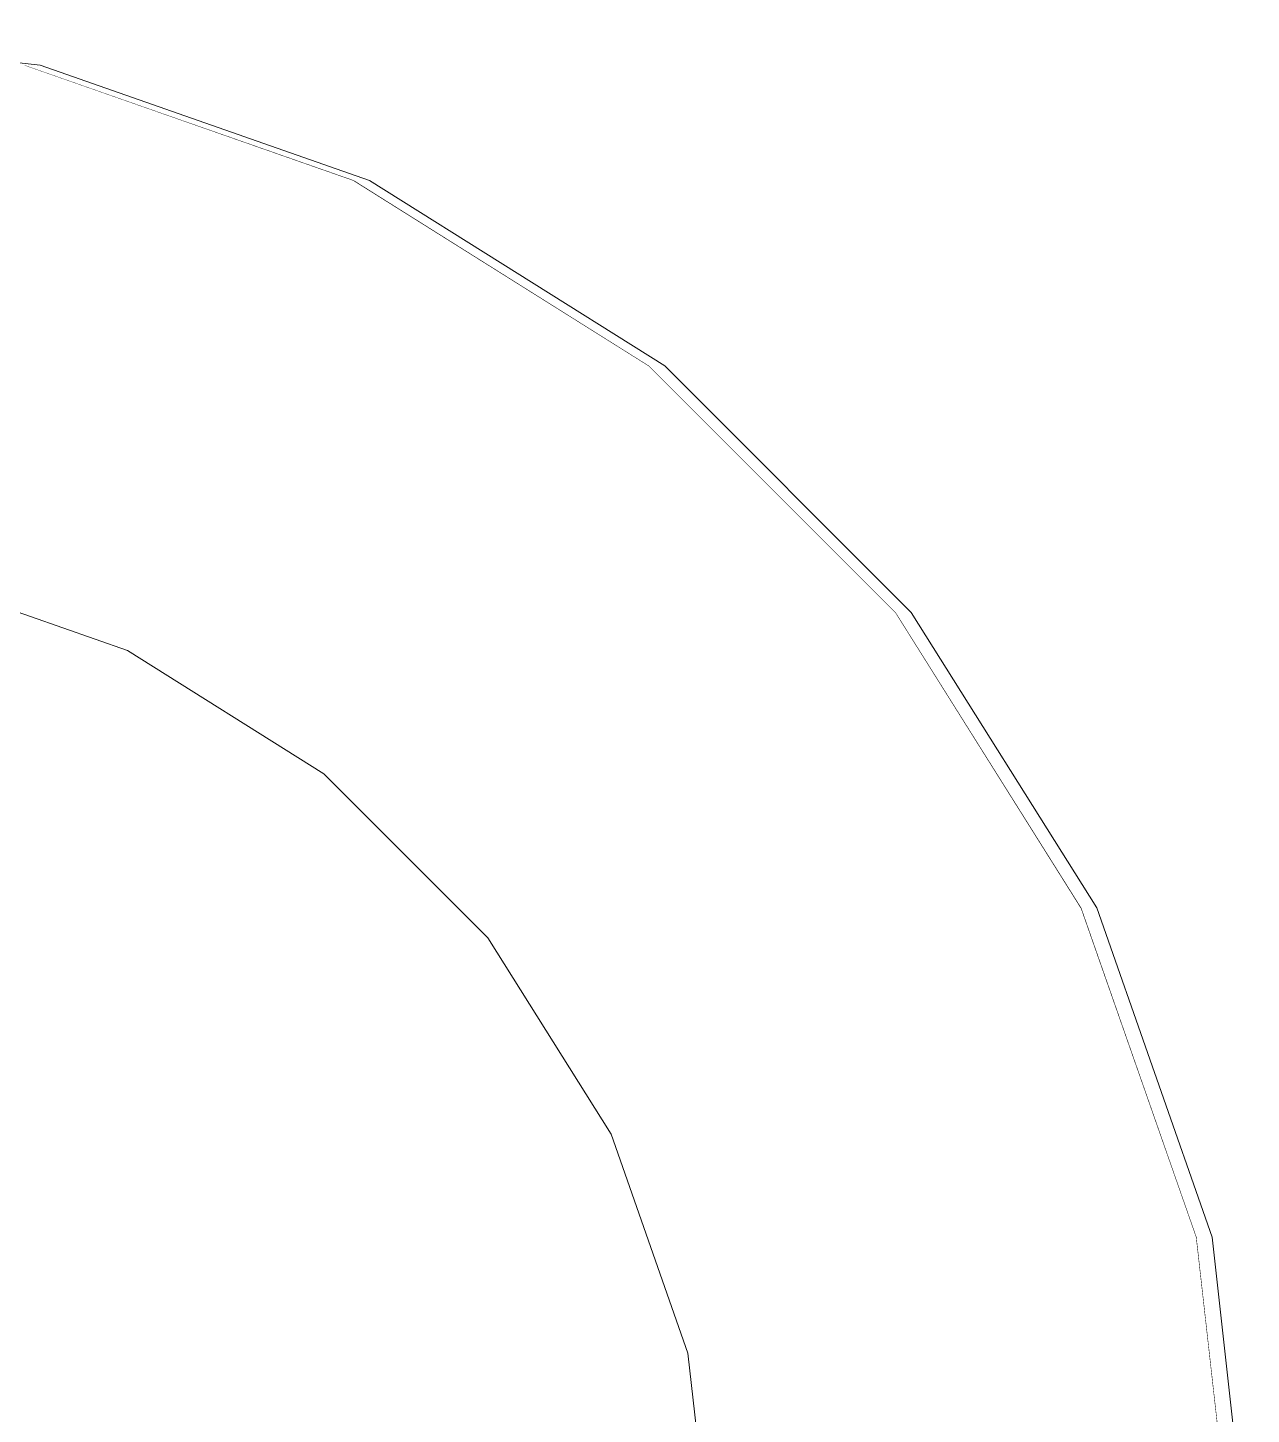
# Model space of a CAD drawing. Header units: millimetres. Extents: x -46169 to 247764, y -86316 to 18123.
# Drawn here: x 237462.8 to 237510, y -81671 to -81617.5 of the extents above; entities that cross this region are included whole.
import ezdxf

# ---------------------------------------------------------------- set-up
doc = ezdxf.new("R2010")
doc.units = ezdxf.units.MM
doc.header["$MEASUREMENT"] = 0
doc.linetypes.add('Wipeout_Contour', pattern=[1000, 0, -1000])
for name, color, linetype in [('New_A-20-M_Roof', 7, 'Continuous'), ('New_A-25-M_Wall_Int', 7, 'Continuous'), ('New_A-35-M_FFE_Sanitary', 7, 'Continuous')]:
    doc.layers.add(name, color=color, linetype=linetype)
doc.layers.add('New_A-35-M_FFE_Sanitary_Pen_No__74', color=7, linetype='Continuous', lineweight=20, true_color=0x606060)

# ---------------------------------------------------------------- blocks, each defined once
blk = doc.blocks.new('Section Elem_81_5', base_point=(221877.115, -83027.491))
at = {"color": 254, "linetype": 'Wipeout_Contour', "lineweight": 0, "ltscale": 997328.976935}
blk.add_wipeout([(240783.963, -79427.491), (230618.327, -82957.596), (230624.492, -82975.35), (240841.254, -79427.491)], dxfattribs=at).dxf.layer = 'New_A-20-M_Roof'
blk = doc.blocks.new('Section Elem_120_5', base_point=(221877.115, -83027.491))
at = {"color": 254, "linetype": 'Wipeout_Contour', "lineweight": 0, "ltscale": 19620256.52847165}
blk.add_wipeout([(237439.54, -82367.435), (237439.54, -83027.491), (237514.723, -83027.491), (237514.723, -82894.334), (237496.069, -82883.783), (237494.423, -82901.791), (237458.423, -82901.791), (237458.423, -82697.491), (237668.438, -82697.491), (237668.438, -82722.491), (237665.65, -82722.491), (237665.65, -82724.491), (237668.438, -82724.491), (237668.438, -83027.491), (237974.367, -83027.491), (237974.367, -80927.491), (238975.378, -80927.491), (238974.61, -80921.646), (238974.61, -80910.991), (238994.575, -80910.991), (238994.575, -80920.335), (238994.998, -80923.557), (238995.987, -80925.948), (238997.559, -80928.001), (238999.609, -80929.576), (239001.996, -80930.567), (239005.211, -80930.991), (239018.455, -80930.991), (239018.455, -80757.524), (237439.54, -80757.524), (237439.54, -81607.714), (237444.937, -81607.714), (237444.937, -81617.492), (237450.499, -81617.492), (237463.302, -81618.935), (237475.997, -81623.377), (237487.385, -81630.532), (237496.895, -81640.043), (237504.051, -81651.431), (237508.493, -81664.126), (237509.935, -81676.929), (237509.935, -82178.052), (237508.493, -82190.856), (237504.051, -82203.55), (237496.895, -82214.939), (237487.385, -82224.449), (237475.997, -82231.604), (237463.302, -82236.047), (237450.499, -82237.489), (237444.937, -82237.489), (237444.937, -82247.491), (237439.54, -82247.491), (237439.54, -82287.491), (237739.569, -82287.491), (237739.569, -82330.348), (237723.771, -82330.348), (237692.177, -82387.491), (237628.987, -82444.634), (237565.797, -82473.205), (237553.139, -82480.348), (237553.303, -82480.348), (237553.303, -82481.776), (237553.139, -82481.776), (237553.139, -82487.491), (237515.265, -82487.491), (237515.265, -82480.348), (237502.607, -82473.205), (237502.607, -82444.634), (237465.077, -82444.634), (237465.074, -82451.776), (237465.074, -82444.634), (237465.043, -82444.634), (237465.043, -82458.919), (237439.827, -82458.919), (237439.81, -82451.776), (237439.797, -82416.062), (237439.792, -82387.491), (237439.791, -82367.435)], dxfattribs=at).dxf.layer = 'New_A-25-M_Wall_Int'
at = {"color": 254, "linetype": 'Wipeout_Contour', "lineweight": 0, "ltscale": 5526426.862832442}
blk.add_wipeout([(237444.937, -81647.491), (237439.54, -81647.491), (237439.54, -82207.714), (237444.937, -82207.714), (237444.937, -82217.492), (237448.777, -82217.492), (237458.226, -82216.428), (237466.668, -82213.474), (237474.24, -82208.716), (237480.564, -82202.392), (237485.322, -82194.819), (237488.276, -82186.378), (237489.34, -82176.929), (237489.34, -81678.052), (237488.276, -81668.604), (237485.322, -81660.162), (237480.564, -81652.59), (237474.24, -81646.266), (237466.668, -81641.508), (237458.226, -81638.554), (237448.777, -81637.489), (237444.937, -81637.489)], dxfattribs=at).dxf.layer = 'New_A-25-M_Wall_Int'
blk = doc.blocks.new('Section Elem_168_5', base_point=(221877.115, -83027.491))
at = {"color": 254, "linetype": 'Wipeout_Contour', "lineweight": 0, "ltscale": 1004418.746021842}
blk.add_wipeout([(237462.704, -81618.935), (237462.677, -81619.054), (237475.346, -81623.487), (237475.399, -81623.377)], dxfattribs=at).dxf.layer = 'New_A-35-M_FFE_Sanitary'
at = {"color": 254, "linetype": 'Wipeout_Contour', "lineweight": 0, "ltscale": 1004418.746199525}
blk.add_wipeout([(237462.677, -81619.054), (237462.582, -81619.468), (237475.161, -81623.87), (237475.346, -81623.487)], dxfattribs=at).dxf.layer = 'New_A-35-M_FFE_Sanitary'
at = {"color": 254, "linetype": 'Wipeout_Contour', "lineweight": 0, "ltscale": 1004418.739513924}
blk.add_wipeout([(237462.582, -81619.468), (237462.423, -81620.164), (237474.852, -81624.513), (237475.161, -81623.87)], dxfattribs=at).dxf.layer = 'New_A-35-M_FFE_Sanitary'
at = {"color": 254, "linetype": 'Wipeout_Contour', "lineweight": 0, "ltscale": 1004418.726299728}
blk.add_wipeout([(237462.423, -81620.164), (237462.205, -81621.12), (237474.426, -81625.397), (237474.852, -81624.513)], dxfattribs=at).dxf.layer = 'New_A-35-M_FFE_Sanitary'
at = {"color": 254, "linetype": 'Wipeout_Contour', "lineweight": 0, "ltscale": 1004471.781782416}
blk.add_wipeout([(237475.399, -81623.377), (237475.346, -81623.487), (237486.71, -81630.628), (237486.787, -81630.532)], dxfattribs=at).dxf.layer = 'New_A-35-M_FFE_Sanitary'
at = {"color": 254, "linetype": 'Wipeout_Contour', "lineweight": 0, "ltscale": 1004418.70707501}
blk.add_wipeout([(237462.205, -81621.12), (237461.934, -81622.309), (237473.897, -81626.495), (237474.426, -81625.397)], dxfattribs=at).dxf.layer = 'New_A-35-M_FFE_Sanitary'
at = {"color": 254, "linetype": 'Wipeout_Contour', "lineweight": 0, "ltscale": 1004471.540187428}
blk.add_wipeout([(237475.346, -81623.487), (237475.161, -81623.87), (237486.446, -81630.96), (237486.71, -81630.628)], dxfattribs=at).dxf.layer = 'New_A-35-M_FFE_Sanitary'
at = {"color": 254, "linetype": 'Wipeout_Contour', "lineweight": 0, "ltscale": 1004418.682519275}
blk.add_wipeout([(237461.934, -81622.309), (237461.618, -81623.692), (237473.282, -81627.773), (237473.897, -81626.495)], dxfattribs=at).dxf.layer = 'New_A-35-M_FFE_Sanitary'
at = {"color": 254, "linetype": 'Wipeout_Contour', "lineweight": 0, "ltscale": 1004471.030501949}
blk.add_wipeout([(237475.161, -81623.87), (237474.852, -81624.513), (237486.001, -81631.518), (237486.446, -81630.96)], dxfattribs=at).dxf.layer = 'New_A-35-M_FFE_Sanitary'
at = {"layer": 'New_A-35-M_FFE_Sanitary_Pen_No__74', "linetype": 'Continuous'}
blk.add_line((237462.704, -81618.935), (237475.399, -81623.377), dxfattribs=at)
at = {"color": 254, "linetype": 'Wipeout_Contour', "lineweight": 0, "ltscale": 1004418.653446965}
blk.add_wipeout([(237461.618, -81623.692), (237461.267, -81625.229), (237472.597, -81629.194), (237473.282, -81627.773)], dxfattribs=at).dxf.layer = 'New_A-35-M_FFE_Sanitary'
at = {"color": 254, "linetype": 'Wipeout_Contour', "lineweight": 0, "ltscale": 1004470.268332173}
blk.add_wipeout([(237474.852, -81624.513), (237474.426, -81625.397), (237485.389, -81632.285), (237486.001, -81631.518)], dxfattribs=at).dxf.layer = 'New_A-35-M_FFE_Sanitary'
at = {"color": 254, "linetype": 'Wipeout_Contour', "lineweight": 0, "ltscale": 1004522.092209743}
blk.add_wipeout([(237486.787, -81630.532), (237486.71, -81630.628), (237496.201, -81640.119), (237496.297, -81640.043)], dxfattribs=at).dxf.layer = 'New_A-35-M_FFE_Sanitary'
at = {"color": 254, "linetype": 'Wipeout_Contour', "lineweight": 0, "ltscale": 1004418.62077739}
blk.add_wipeout([(237461.267, -81625.229), (237460.892, -81626.873), (237471.866, -81630.713), (237472.597, -81629.194)], dxfattribs=at).dxf.layer = 'New_A-35-M_FFE_Sanitary'
at = {"color": 254, "linetype": 'Wipeout_Contour', "lineweight": 0, "ltscale": 1004469.276946294}
blk.add_wipeout([(237474.426, -81625.397), (237473.897, -81626.495), (237484.629, -81633.238), (237485.389, -81632.285)], dxfattribs=at).dxf.layer = 'New_A-35-M_FFE_Sanitary'
at = {"color": 254, "linetype": 'Wipeout_Contour', "lineweight": 0, "ltscale": 1004521.62119872}
blk.add_wipeout([(237486.71, -81630.628), (237486.446, -81630.96), (237495.869, -81640.384), (237496.201, -81640.119)], dxfattribs=at).dxf.layer = 'New_A-35-M_FFE_Sanitary'
at = {"color": 254, "linetype": 'Wipeout_Contour', "lineweight": 0, "ltscale": 1004468.086560304}
blk.add_wipeout([(237473.897, -81626.495), (237473.282, -81627.773), (237483.744, -81634.348), (237484.629, -81633.238)], dxfattribs=at).dxf.layer = 'New_A-35-M_FFE_Sanitary'
at = {"color": 254, "linetype": 'Wipeout_Contour', "lineweight": 0, "ltscale": 1004418.585502425}
blk.add_wipeout([(237460.892, -81626.873), (237460.504, -81628.574), (237471.109, -81632.285), (237471.866, -81630.713)], dxfattribs=at).dxf.layer = 'New_A-35-M_FFE_Sanitary'
at = {"color": 254, "linetype": 'Wipeout_Contour', "lineweight": 0, "ltscale": 1004520.634294069}
blk.add_wipeout([(237486.446, -81630.96), (237486.001, -81631.518), (237495.311, -81640.829), (237495.869, -81640.384)], dxfattribs=at).dxf.layer = 'New_A-35-M_FFE_Sanitary'
at = {"color": 254, "linetype": 'Wipeout_Contour', "lineweight": 0, "ltscale": 1004567.15503055}
blk.add_wipeout([(237496.297, -81640.043), (237496.201, -81640.119), (237503.342, -81651.484), (237503.453, -81651.431)], dxfattribs=at).dxf.layer = 'New_A-35-M_FFE_Sanitary'
at = {"color": 254, "linetype": 'Wipeout_Contour', "lineweight": 0, "ltscale": 1004466.733413144}
blk.add_wipeout([(237473.282, -81627.773), (237472.597, -81629.194), (237482.761, -81635.58), (237483.744, -81634.348)], dxfattribs=at).dxf.layer = 'New_A-35-M_FFE_Sanitary'
at = {"color": 254, "linetype": 'Wipeout_Contour', "lineweight": 0, "ltscale": 1004418.54865358}
blk.add_wipeout([(237460.504, -81628.574), (237460.114, -81630.28), (237470.35, -81633.862), (237471.109, -81632.285)], dxfattribs=at).dxf.layer = 'New_A-35-M_FFE_Sanitary'
at = {"color": 254, "linetype": 'Wipeout_Contour', "lineweight": 0, "ltscale": 1004519.161577386}
blk.add_wipeout([(237486.001, -81631.518), (237485.389, -81632.285), (237494.544, -81641.441), (237495.311, -81640.829)], dxfattribs=at).dxf.layer = 'New_A-35-M_FFE_Sanitary'
at = {"color": 254, "linetype": 'Wipeout_Contour', "lineweight": 0, "ltscale": 1004566.478566381}
blk.add_wipeout([(237496.201, -81640.119), (237495.869, -81640.384), (237502.96, -81651.668), (237503.342, -81651.484)], dxfattribs=at).dxf.layer = 'New_A-35-M_FFE_Sanitary'
at = {"color": 254, "linetype": 'Wipeout_Contour', "lineweight": 0, "ltscale": 1004465.258659414}
blk.add_wipeout([(237472.597, -81629.194), (237471.866, -81630.713), (237481.71, -81636.899), (237482.761, -81635.58)], dxfattribs=at).dxf.layer = 'New_A-35-M_FFE_Sanitary'
at = {"color": 254, "linetype": 'Wipeout_Contour', "lineweight": 0, "ltscale": 1004418.511270278}
blk.add_wipeout([(237460.114, -81630.28), (237459.736, -81631.939), (237469.611, -81635.395), (237470.35, -81633.862)], dxfattribs=at).dxf.layer = 'New_A-35-M_FFE_Sanitary'
at = {"color": 254, "linetype": 'Wipeout_Contour', "lineweight": 0, "ltscale": 1004517.247909637}
blk.add_wipeout([(237485.389, -81632.285), (237484.629, -81633.238), (237493.592, -81642.2), (237494.544, -81641.441)], dxfattribs=at).dxf.layer = 'New_A-35-M_FFE_Sanitary'
at = {"color": 254, "linetype": 'Wipeout_Contour', "lineweight": 0, "ltscale": 1004565.064123796}
blk.add_wipeout([(237495.869, -81640.384), (237495.311, -81640.829), (237502.317, -81651.978), (237502.96, -81651.668)], dxfattribs=at).dxf.layer = 'New_A-35-M_FFE_Sanitary'
at = {"color": 254, "linetype": 'Wipeout_Contour', "lineweight": 0, "ltscale": 1004604.711513013}
blk.add_wipeout([(237503.453, -81651.431), (237503.342, -81651.484), (237507.775, -81664.153), (237507.895, -81664.126)], dxfattribs=at).dxf.layer = 'New_A-35-M_FFE_Sanitary'
at = {"color": 254, "linetype": 'Wipeout_Contour', "lineweight": 0, "ltscale": 1004463.707113607}
blk.add_wipeout([(237471.866, -81630.713), (237471.109, -81632.285), (237480.622, -81638.263), (237481.71, -81636.899)], dxfattribs=at).dxf.layer = 'New_A-35-M_FFE_Sanitary'
at = {"color": 254, "linetype": 'Wipeout_Contour', "lineweight": 0, "ltscale": 1004418.474371239}
blk.add_wipeout([(237459.736, -81631.939), (237459.379, -81633.502), (237468.916, -81636.839), (237469.611, -81635.395)], dxfattribs=at).dxf.layer = 'New_A-35-M_FFE_Sanitary'
at = {"color": 254, "linetype": 'Wipeout_Contour', "lineweight": 0, "ltscale": 1004514.951533836}
blk.add_wipeout([(237484.629, -81633.238), (237483.744, -81634.348), (237492.482, -81643.085), (237493.592, -81642.2)], dxfattribs=at).dxf.layer = 'New_A-35-M_FFE_Sanitary'
at = {"color": 254, "linetype": 'Wipeout_Contour', "lineweight": 0, "ltscale": 1004562.954868369}
blk.add_wipeout([(237495.311, -81640.829), (237494.544, -81641.441), (237501.433, -81652.404), (237502.317, -81651.978)], dxfattribs=at).dxf.layer = 'New_A-35-M_FFE_Sanitary'
at = {"color": 254, "linetype": 'Wipeout_Contour', "lineweight": 0, "ltscale": 1004603.86362904}
blk.add_wipeout([(237503.342, -81651.484), (237502.96, -81651.668), (237507.361, -81664.247), (237507.775, -81664.153)], dxfattribs=at).dxf.layer = 'New_A-35-M_FFE_Sanitary'
at = {"layer": 'New_A-35-M_FFE_Sanitary_Pen_No__74', "linetype": 'Continuous'}
blk.add_line((237475.399, -81623.377), (237486.787, -81630.532), dxfattribs=at)
at = {"color": 254, "linetype": 'Wipeout_Contour', "lineweight": 0, "ltscale": 1004462.125884516}
blk.add_wipeout([(237471.109, -81632.285), (237470.35, -81633.862), (237479.531, -81639.631), (237480.622, -81638.263)], dxfattribs=at).dxf.layer = 'New_A-35-M_FFE_Sanitary'
at = {"color": 254, "linetype": 'Wipeout_Contour', "lineweight": 0, "ltscale": 1004418.43893072}
blk.add_wipeout([(237459.379, -81633.502), (237459.056, -81634.919), (237468.285, -81638.149), (237468.916, -81636.839)], dxfattribs=at).dxf.layer = 'New_A-35-M_FFE_Sanitary'
at = {"color": 254, "linetype": 'Wipeout_Contour', "lineweight": 0, "ltscale": 1004512.342298779}
blk.add_wipeout([(237483.744, -81634.348), (237482.761, -81635.58), (237491.249, -81644.068), (237492.482, -81643.085)], dxfattribs=at).dxf.layer = 'New_A-35-M_FFE_Sanitary'
at = {"color": 254, "linetype": 'Wipeout_Contour', "lineweight": 0, "ltscale": 1004560.21501648}
blk.add_wipeout([(237494.544, -81641.441), (237493.592, -81642.2), (237500.335, -81652.932), (237501.433, -81652.404)], dxfattribs=at).dxf.layer = 'New_A-35-M_FFE_Sanitary'
at = {"color": 254, "linetype": 'Wipeout_Contour', "lineweight": 0, "ltscale": 1004602.092693554}
blk.add_wipeout([(237502.96, -81651.668), (237502.317, -81651.978), (237506.666, -81664.406), (237507.361, -81664.247)], dxfattribs=at).dxf.layer = 'New_A-35-M_FFE_Sanitary'
at = {"color": 254, "linetype": 'Wipeout_Contour', "lineweight": 0, "ltscale": 1004632.396853851}
blk.add_wipeout([(237507.895, -81664.126), (237507.775, -81664.153), (237509.216, -81676.936), (237509.337, -81676.929)], dxfattribs=at).dxf.layer = 'New_A-35-M_FFE_Sanitary'
at = {"color": 254, "linetype": 'Wipeout_Contour', "lineweight": 0, "ltscale": 1004460.562942027}
blk.add_wipeout([(237470.35, -81633.862), (237469.611, -81635.395), (237478.47, -81640.961), (237479.531, -81639.631)], dxfattribs=at).dxf.layer = 'New_A-35-M_FFE_Sanitary'
at = {"color": 254, "linetype": 'Wipeout_Contour', "lineweight": 0, "ltscale": 1004418.405860794}
blk.add_wipeout([(237459.056, -81634.919), (237458.775, -81636.149), (237467.738, -81639.286), (237468.285, -81638.149)], dxfattribs=at).dxf.layer = 'New_A-35-M_FFE_Sanitary'
at = {"color": 254, "linetype": 'Wipeout_Contour', "lineweight": 0, "ltscale": 1004509.499530678}
blk.add_wipeout([(237482.761, -81635.58), (237481.71, -81636.899), (237489.931, -81645.12), (237491.249, -81644.068)], dxfattribs=at).dxf.layer = 'New_A-35-M_FFE_Sanitary'
at = {"color": 254, "linetype": 'Wipeout_Contour', "lineweight": 0, "ltscale": 1004556.927905789}
blk.add_wipeout([(237493.592, -81642.2), (237492.482, -81643.085), (237499.056, -81653.548), (237500.335, -81652.932)], dxfattribs=at).dxf.layer = 'New_A-35-M_FFE_Sanitary'
at = {"color": 254, "linetype": 'Wipeout_Contour', "lineweight": 0, "ltscale": 1004599.452701129}
blk.add_wipeout([(237502.317, -81651.978), (237501.433, -81652.404), (237505.709, -81664.625), (237506.666, -81664.406)], dxfattribs=at).dxf.layer = 'New_A-35-M_FFE_Sanitary'
at = {"color": 254, "linetype": 'Wipeout_Contour', "lineweight": 0, "ltscale": 1004631.432076929}
blk.add_wipeout([(237507.775, -81664.153), (237507.361, -81664.247), (237508.794, -81676.96), (237509.216, -81676.936)], dxfattribs=at).dxf.layer = 'New_A-35-M_FFE_Sanitary'
at = {"color": 254, "linetype": 'Wipeout_Contour', "lineweight": 0, "ltscale": 1004459.06566084}
blk.add_wipeout([(237469.611, -81635.395), (237468.916, -81636.839), (237477.471, -81642.214), (237478.47, -81640.961)], dxfattribs=at).dxf.layer = 'New_A-35-M_FFE_Sanitary'
at = {"color": 254, "linetype": 'Wipeout_Contour', "lineweight": 0, "ltscale": 1004418.375999891}
blk.add_wipeout([(237458.775, -81636.149), (237458.545, -81637.154), (237467.29, -81640.214), (237467.738, -81639.286)], dxfattribs=at).dxf.layer = 'New_A-35-M_FFE_Sanitary'
at = {"color": 254, "linetype": 'Wipeout_Contour', "lineweight": 0, "ltscale": 1004506.509617531}
blk.add_wipeout([(237481.71, -81636.899), (237480.622, -81638.263), (237488.567, -81646.207), (237489.931, -81645.12)], dxfattribs=at).dxf.layer = 'New_A-35-M_FFE_Sanitary'
at = {"color": 254, "linetype": 'Wipeout_Contour', "lineweight": 0, "ltscale": 1004553.193552839}
blk.add_wipeout([(237492.482, -81643.085), (237491.249, -81644.068), (237497.636, -81654.232), (237499.056, -81653.548)], dxfattribs=at).dxf.layer = 'New_A-35-M_FFE_Sanitary'
at = {"color": 254, "linetype": 'Wipeout_Contour', "lineweight": 0, "ltscale": 1004596.024027054}
blk.add_wipeout([(237501.433, -81652.404), (237500.335, -81652.932), (237504.521, -81664.896), (237505.709, -81664.625)], dxfattribs=at).dxf.layer = 'New_A-35-M_FFE_Sanitary'
at = {"color": 254, "linetype": 'Wipeout_Contour', "lineweight": 0, "ltscale": 1004629.41954236}
blk.add_wipeout([(237507.361, -81664.247), (237506.666, -81664.406), (237508.085, -81676.999), (237508.794, -81676.96)], dxfattribs=at).dxf.layer = 'New_A-35-M_FFE_Sanitary'
at = {"color": 254, "linetype": 'Wipeout_Contour', "lineweight": 0, "ltscale": 1004418.350106386}
blk.add_wipeout([(237458.545, -81637.154), (237458.374, -81637.904), (237466.957, -81640.907), (237467.29, -81640.214)], dxfattribs=at).dxf.layer = 'New_A-35-M_FFE_Sanitary'
at = {"color": 254, "linetype": 'Wipeout_Contour', "lineweight": 0, "ltscale": 1004457.679386492}
blk.add_wipeout([(237468.916, -81636.839), (237468.285, -81638.149), (237476.564, -81643.351), (237477.471, -81642.214)], dxfattribs=at).dxf.layer = 'New_A-35-M_FFE_Sanitary'
at = {"color": 254, "linetype": 'Wipeout_Contour', "lineweight": 0, "ltscale": 1004503.463379982}
blk.add_wipeout([(237480.622, -81638.263), (237479.531, -81639.631), (237487.199, -81647.298), (237488.567, -81646.207)], dxfattribs=at).dxf.layer = 'New_A-35-M_FFE_Sanitary'
at = {"color": 254, "linetype": 'Wipeout_Contour', "lineweight": 0, "ltscale": 1004549.125364883}
blk.add_wipeout([(237491.249, -81644.068), (237489.931, -81645.12), (237496.116, -81654.964), (237497.636, -81654.232)], dxfattribs=at).dxf.layer = 'New_A-35-M_FFE_Sanitary'
at = {"color": 254, "linetype": 'Wipeout_Contour', "lineweight": 0, "ltscale": 1004591.910982259}
blk.add_wipeout([(237500.335, -81652.932), (237499.056, -81653.548), (237503.137, -81665.212), (237504.521, -81664.896)], dxfattribs=at).dxf.layer = 'New_A-35-M_FFE_Sanitary'
at = {"color": 254, "linetype": 'Wipeout_Contour', "lineweight": 0, "ltscale": 1004626.420748395}
blk.add_wipeout([(237506.666, -81664.406), (237505.709, -81664.625), (237507.11, -81677.054), (237508.085, -81676.999)], dxfattribs=at).dxf.layer = 'New_A-35-M_FFE_Sanitary'
at = {"layer": 'New_A-35-M_FFE_Sanitary_Pen_No__74', "linetype": 'Continuous'}
for p, q in [((237503.453, -81651.431), (237507.895, -81664.126)), ((237507.895, -81664.126), (237509.337, -81676.929))]:
    blk.add_line(p, q, dxfattribs=at)
at = {"color": 254, "linetype": 'Wipeout_Contour', "lineweight": 0, "ltscale": 1004418.328854601}
blk.add_wipeout([(237458.374, -81637.904), (237458.267, -81638.375), (237466.747, -81641.343), (237466.957, -81640.907)], dxfattribs=at).dxf.layer = 'New_A-35-M_FFE_Sanitary'
at = {"color": 254, "linetype": 'Wipeout_Contour', "lineweight": 0, "ltscale": 1004456.44606842}
blk.add_wipeout([(237468.285, -81638.149), (237467.738, -81639.286), (237475.778, -81644.338), (237476.564, -81643.351)], dxfattribs=at).dxf.layer = 'New_A-35-M_FFE_Sanitary'
at = {"color": 254, "linetype": 'Wipeout_Contour', "lineweight": 0, "ltscale": 1004500.45330916}
blk.add_wipeout([(237479.531, -81639.631), (237478.47, -81640.961), (237485.868, -81648.36), (237487.199, -81647.298)], dxfattribs=at).dxf.layer = 'New_A-35-M_FFE_Sanitary'
at = {"color": 254, "linetype": 'Wipeout_Contour', "lineweight": 0, "ltscale": 1004544.847079838}
blk.add_wipeout([(237489.931, -81645.12), (237488.567, -81646.207), (237494.545, -81655.721), (237496.116, -81654.964)], dxfattribs=at).dxf.layer = 'New_A-35-M_FFE_Sanitary'
at = {"color": 254, "linetype": 'Wipeout_Contour', "lineweight": 0, "ltscale": 1004587.23864158}
blk.add_wipeout([(237499.056, -81653.548), (237497.636, -81654.232), (237501.6, -81665.562), (237503.137, -81665.212)], dxfattribs=at).dxf.layer = 'New_A-35-M_FFE_Sanitary'
at = {"color": 254, "linetype": 'Wipeout_Contour', "lineweight": 0, "ltscale": 1004622.527025169}
blk.add_wipeout([(237505.709, -81664.625), (237504.521, -81664.896), (237505.899, -81677.122), (237507.11, -81677.054)], dxfattribs=at).dxf.layer = 'New_A-35-M_FFE_Sanitary'
at = {"layer": 'New_A-35-M_FFE_Sanitary_Pen_No__74', "linetype": 'Continuous'}
for p, q in [((237486.787, -81630.532), (237496.297, -81640.043)), ((237496.297, -81640.043), (237503.453, -81651.431))]:
    blk.add_line(p, q, dxfattribs=at)
at = {"color": 254, "linetype": 'Wipeout_Contour', "lineweight": 0, "ltscale": 1004418.312830008}
blk.add_wipeout([(237458.267, -81638.375), (237458.226, -81638.554), (237466.668, -81641.508), (237466.747, -81641.343)], dxfattribs=at).dxf.layer = 'New_A-35-M_FFE_Sanitary'
at = {"color": 254, "linetype": 'Wipeout_Contour', "lineweight": 0, "ltscale": 1004455.403002411}
blk.add_wipeout([(237467.738, -81639.286), (237467.29, -81640.214), (237475.135, -81645.144), (237475.778, -81644.338)], dxfattribs=at).dxf.layer = 'New_A-35-M_FFE_Sanitary'
at = {"color": 254, "linetype": 'Wipeout_Contour', "lineweight": 0, "ltscale": 1004497.570756289}
blk.add_wipeout([(237478.47, -81640.961), (237477.471, -81642.214), (237484.615, -81649.359), (237485.868, -81648.36)], dxfattribs=at).dxf.layer = 'New_A-35-M_FFE_Sanitary'
at = {"color": 254, "linetype": 'Wipeout_Contour', "lineweight": 0, "ltscale": 1004540.488632209}
blk.add_wipeout([(237488.567, -81646.207), (237487.199, -81647.298), (237492.968, -81656.48), (237494.545, -81655.721)], dxfattribs=at).dxf.layer = 'New_A-35-M_FFE_Sanitary'
at = {"color": 254, "linetype": 'Wipeout_Contour', "lineweight": 0, "ltscale": 1004582.149057662}
blk.add_wipeout([(237496.116, -81654.964), (237499.956, -81665.938), (237501.6, -81665.562), (237497.636, -81654.232)], dxfattribs=at).dxf.layer = 'New_A-35-M_FFE_Sanitary'
at = {"color": 254, "linetype": 'Wipeout_Contour', "lineweight": 0, "ltscale": 1004617.856818278}
blk.add_wipeout([(237504.521, -81664.896), (237503.137, -81665.212), (237504.489, -81677.201), (237505.899, -81677.122)], dxfattribs=at).dxf.layer = 'New_A-35-M_FFE_Sanitary'
at = {"color": 254, "linetype": 'Wipeout_Contour', "lineweight": 0, "ltscale": 1004454.581720484}
blk.add_wipeout([(237467.29, -81640.214), (237466.957, -81640.907), (237474.656, -81645.745), (237475.135, -81645.144)], dxfattribs=at).dxf.layer = 'New_A-35-M_FFE_Sanitary'
at = {"color": 254, "linetype": 'Wipeout_Contour', "lineweight": 0, "ltscale": 1004494.903160653}
blk.add_wipeout([(237477.471, -81642.214), (237476.564, -81643.351), (237483.479, -81650.265), (237484.615, -81649.359)], dxfattribs=at).dxf.layer = 'New_A-35-M_FFE_Sanitary'
at = {"color": 254, "linetype": 'Wipeout_Contour', "lineweight": 0, "ltscale": 1004536.182400482}
blk.add_wipeout([(237487.199, -81647.298), (237485.868, -81648.36), (237491.435, -81657.218), (237492.968, -81656.48)], dxfattribs=at).dxf.layer = 'New_A-35-M_FFE_Sanitary'
at = {"color": 254, "linetype": 'Wipeout_Contour', "lineweight": 0, "ltscale": 1004576.796863244}
blk.add_wipeout([(237496.116, -81654.964), (237494.545, -81655.721), (237498.255, -81666.326), (237499.956, -81665.938)], dxfattribs=at).dxf.layer = 'New_A-35-M_FFE_Sanitary'
at = {"color": 254, "linetype": 'Wipeout_Contour', "lineweight": 0, "ltscale": 1004612.552117973}
blk.add_wipeout([(237503.137, -81665.212), (237501.6, -81665.562), (237502.922, -81677.289), (237504.489, -81677.201)], dxfattribs=at).dxf.layer = 'New_A-35-M_FFE_Sanitary'
at = {"color": 254, "linetype": 'Wipeout_Contour', "lineweight": 0, "ltscale": 1004454.007060132}
blk.add_wipeout([(237466.957, -81640.907), (237466.747, -81641.343), (237474.354, -81646.122), (237474.656, -81645.745)], dxfattribs=at).dxf.layer = 'New_A-35-M_FFE_Sanitary'
at = {"color": 254, "linetype": 'Wipeout_Contour', "lineweight": 0, "ltscale": 1004492.531401559}
blk.add_wipeout([(237476.564, -81643.351), (237475.778, -81644.338), (237482.492, -81651.052), (237483.479, -81650.265)], dxfattribs=at).dxf.layer = 'New_A-35-M_FFE_Sanitary'
at = {"color": 254, "linetype": 'Wipeout_Contour', "lineweight": 0, "ltscale": 1004532.059129334}
blk.add_wipeout([(237485.868, -81648.36), (237484.615, -81649.359), (237489.991, -81657.914), (237491.435, -81657.218)], dxfattribs=at).dxf.layer = 'New_A-35-M_FFE_Sanitary'
at = {"color": 254, "linetype": 'Wipeout_Contour', "lineweight": 0, "ltscale": 1004571.344687494}
blk.add_wipeout([(237494.545, -81655.721), (237492.968, -81656.48), (237496.549, -81666.715), (237498.255, -81666.326)], dxfattribs=at).dxf.layer = 'New_A-35-M_FFE_Sanitary'
at = {"color": 254, "linetype": 'Wipeout_Contour', "lineweight": 0, "ltscale": 1004606.774159238}
blk.add_wipeout([(237501.6, -81665.562), (237499.956, -81665.938), (237501.247, -81677.384), (237502.922, -81677.289)], dxfattribs=at).dxf.layer = 'New_A-35-M_FFE_Sanitary'
at = {"color": 254, "linetype": 'Wipeout_Contour', "lineweight": 0, "ltscale": 1004453.696437048}
blk.add_wipeout([(237466.747, -81641.343), (237466.668, -81641.508), (237474.24, -81646.266), (237474.354, -81646.122)], dxfattribs=at).dxf.layer = 'New_A-35-M_FFE_Sanitary'
at = {"color": 254, "linetype": 'Wipeout_Contour', "lineweight": 0, "ltscale": 1004490.527356148}
blk.add_wipeout([(237475.778, -81644.338), (237475.135, -81645.144), (237481.686, -81651.695), (237482.492, -81651.052)], dxfattribs=at).dxf.layer = 'New_A-35-M_FFE_Sanitary'
at = {"color": 254, "linetype": 'Wipeout_Contour', "lineweight": 0, "ltscale": 1004528.243963989}
blk.add_wipeout([(237484.615, -81649.359), (237483.479, -81650.265), (237488.681, -81658.545), (237489.991, -81657.914)], dxfattribs=at).dxf.layer = 'New_A-35-M_FFE_Sanitary'
at = {"color": 254, "linetype": 'Wipeout_Contour', "lineweight": 0, "ltscale": 1004565.958229728}
blk.add_wipeout([(237492.968, -81656.48), (237491.435, -81657.218), (237494.89, -81667.094), (237496.549, -81666.715)], dxfattribs=at).dxf.layer = 'New_A-35-M_FFE_Sanitary'
at = {"color": 254, "linetype": 'Wipeout_Contour', "lineweight": 0, "ltscale": 1004600.698530456}
blk.add_wipeout([(237499.956, -81665.938), (237498.255, -81666.326), (237499.513, -81677.481), (237501.247, -81677.384)], dxfattribs=at).dxf.layer = 'New_A-35-M_FFE_Sanitary'
at = {"layer": 'New_A-35-M_FFE_Sanitary_Pen_No__74', "linetype": 'Continuous'}
blk.add_line((237458.226, -81638.554), (237466.668, -81641.508), dxfattribs=at)
at = {"color": 254, "linetype": 'Wipeout_Contour', "lineweight": 0, "ltscale": 1004488.951738052}
blk.add_wipeout([(237475.135, -81645.144), (237474.656, -81645.745), (237481.085, -81652.174), (237481.686, -81651.695)], dxfattribs=at).dxf.layer = 'New_A-35-M_FFE_Sanitary'
at = {"color": 254, "linetype": 'Wipeout_Contour', "lineweight": 0, "ltscale": 1004524.85265308}
blk.add_wipeout([(237483.479, -81650.265), (237482.492, -81651.052), (237487.544, -81659.092), (237488.681, -81658.545)], dxfattribs=at).dxf.layer = 'New_A-35-M_FFE_Sanitary'
at = {"color": 254, "linetype": 'Wipeout_Contour', "lineweight": 0, "ltscale": 1004560.801014133}
blk.add_wipeout([(237491.435, -81657.218), (237489.991, -81657.914), (237493.328, -81667.45), (237494.89, -81667.094)], dxfattribs=at).dxf.layer = 'New_A-35-M_FFE_Sanitary'
at = {"color": 254, "linetype": 'Wipeout_Contour', "lineweight": 0, "ltscale": 1004594.509842519}
blk.add_wipeout([(237498.255, -81666.326), (237496.549, -81666.715), (237497.774, -81677.579), (237499.513, -81677.481)], dxfattribs=at).dxf.layer = 'New_A-35-M_FFE_Sanitary'
at = {"color": 254, "linetype": 'Wipeout_Contour', "lineweight": 0, "ltscale": 1004487.852281809}
blk.add_wipeout([(237474.656, -81645.745), (237474.354, -81646.122), (237480.707, -81652.475), (237481.085, -81652.174)], dxfattribs=at).dxf.layer = 'New_A-35-M_FFE_Sanitary'
at = {"color": 254, "linetype": 'Wipeout_Contour', "lineweight": 0, "ltscale": 1004521.988042475}
blk.add_wipeout([(237482.492, -81651.052), (237481.686, -81651.695), (237486.615, -81659.539), (237487.544, -81659.092)], dxfattribs=at).dxf.layer = 'New_A-35-M_FFE_Sanitary'
at = {"color": 254, "linetype": 'Wipeout_Contour', "lineweight": 0, "ltscale": 1004556.029605215}
blk.add_wipeout([(237489.991, -81657.914), (237488.681, -81658.545), (237491.91, -81667.774), (237493.328, -81667.45)], dxfattribs=at).dxf.layer = 'New_A-35-M_FFE_Sanitary'
at = {"color": 254, "linetype": 'Wipeout_Contour', "lineweight": 0, "ltscale": 1004588.396127516}
blk.add_wipeout([(237496.549, -81666.715), (237494.89, -81667.094), (237496.083, -81677.674), (237497.774, -81677.579)], dxfattribs=at).dxf.layer = 'New_A-35-M_FFE_Sanitary'
at = {"color": 254, "linetype": 'Wipeout_Contour', "lineweight": 0, "ltscale": 1004487.262324677}
blk.add_wipeout([(237474.354, -81646.122), (237474.24, -81646.266), (237480.564, -81652.59), (237480.707, -81652.475)], dxfattribs=at).dxf.layer = 'New_A-35-M_FFE_Sanitary'
at = {"color": 254, "linetype": 'Wipeout_Contour', "lineweight": 0, "ltscale": 1004519.736968128}
blk.add_wipeout([(237481.686, -81651.695), (237481.085, -81652.174), (237485.923, -81659.873), (237486.615, -81659.539)], dxfattribs=at).dxf.layer = 'New_A-35-M_FFE_Sanitary'
at = {"color": 254, "linetype": 'Wipeout_Contour', "lineweight": 0, "ltscale": 1004551.788831856}
blk.add_wipeout([(237488.681, -81658.545), (237487.544, -81659.092), (237490.68, -81668.055), (237491.91, -81667.774)], dxfattribs=at).dxf.layer = 'New_A-35-M_FFE_Sanitary'
at = {"color": 254, "linetype": 'Wipeout_Contour', "lineweight": 0, "ltscale": 1004582.543098466}
blk.add_wipeout([(237494.89, -81667.094), (237493.328, -81667.45), (237494.491, -81677.763), (237496.083, -81677.674)], dxfattribs=at).dxf.layer = 'New_A-35-M_FFE_Sanitary'
at = {"layer": 'New_A-35-M_FFE_Sanitary_Pen_No__74', "linetype": 'Continuous'}
blk.add_line((237466.668, -81641.508), (237474.24, -81646.266), dxfattribs=at)
at = {"color": 254, "linetype": 'Wipeout_Contour', "lineweight": 0, "ltscale": 1004518.167643319}
blk.add_wipeout([(237481.085, -81652.174), (237480.707, -81652.475), (237485.487, -81660.083), (237485.923, -81659.873)], dxfattribs=at).dxf.layer = 'New_A-35-M_FFE_Sanitary'
at = {"color": 254, "linetype": 'Wipeout_Contour', "lineweight": 0, "ltscale": 1004548.207344302}
blk.add_wipeout([(237487.544, -81659.092), (237486.615, -81659.539), (237489.675, -81668.284), (237490.68, -81668.055)], dxfattribs=at).dxf.layer = 'New_A-35-M_FFE_Sanitary'
at = {"color": 254, "linetype": 'Wipeout_Contour', "lineweight": 0, "ltscale": 1004577.128561817}
blk.add_wipeout([(237493.328, -81667.45), (237491.91, -81667.774), (237493.046, -81677.844), (237494.491, -81677.763)], dxfattribs=at).dxf.layer = 'New_A-35-M_FFE_Sanitary'
at = {"color": 254, "linetype": 'Wipeout_Contour', "lineweight": 0, "ltscale": 1004517.327618999}
blk.add_wipeout([(237480.707, -81652.475), (237480.564, -81652.59), (237485.322, -81660.162), (237485.487, -81660.083)], dxfattribs=at).dxf.layer = 'New_A-35-M_FFE_Sanitary'
at = {"color": 254, "linetype": 'Wipeout_Contour', "lineweight": 0, "ltscale": 1004545.393725339}
blk.add_wipeout([(237486.615, -81659.539), (237485.923, -81659.873), (237488.926, -81668.455), (237489.675, -81668.284)], dxfattribs=at).dxf.layer = 'New_A-35-M_FFE_Sanitary'
at = {"color": 254, "linetype": 'Wipeout_Contour', "lineweight": 0, "ltscale": 1004572.316955723}
blk.add_wipeout([(237491.91, -81667.774), (237490.68, -81668.055), (237491.792, -81677.915), (237493.046, -81677.844)], dxfattribs=at).dxf.layer = 'New_A-35-M_FFE_Sanitary'
at = {"layer": 'New_A-35-M_FFE_Sanitary_Pen_No__74', "linetype": 'Continuous'}
blk.add_line((237474.24, -81646.266), (237480.564, -81652.59), dxfattribs=at)
at = {"color": 254, "linetype": 'Wipeout_Contour', "lineweight": 0, "ltscale": 1004543.43319929}
blk.add_wipeout([(237485.923, -81659.873), (237485.487, -81660.083), (237488.454, -81668.563), (237488.926, -81668.455)], dxfattribs=at).dxf.layer = 'New_A-35-M_FFE_Sanitary'
at = {"color": 254, "linetype": 'Wipeout_Contour', "lineweight": 0, "ltscale": 1004568.254372796}
blk.add_wipeout([(237490.68, -81668.055), (237489.675, -81668.284), (237490.767, -81677.972), (237491.792, -81677.915)], dxfattribs=at).dxf.layer = 'New_A-35-M_FFE_Sanitary'
at = {"color": 254, "linetype": 'Wipeout_Contour', "lineweight": 0, "ltscale": 1004542.385058281}
blk.add_wipeout([(237485.487, -81660.083), (237485.322, -81660.162), (237488.276, -81668.604), (237488.454, -81668.563)], dxfattribs=at).dxf.layer = 'New_A-35-M_FFE_Sanitary'
at = {"color": 254, "linetype": 'Wipeout_Contour', "lineweight": 0, "ltscale": 1004565.064094767}
blk.add_wipeout([(237489.675, -81668.284), (237488.926, -81668.455), (237490.003, -81678.015), (237490.767, -81677.972)], dxfattribs=at).dxf.layer = 'New_A-35-M_FFE_Sanitary'
at = {"layer": 'New_A-35-M_FFE_Sanitary_Pen_No__74', "linetype": 'Continuous'}
blk.add_line((237480.564, -81652.59), (237485.322, -81660.162), dxfattribs=at)
at = {"color": 254, "linetype": 'Wipeout_Contour', "lineweight": 0, "ltscale": 1004562.842799426}
blk.add_wipeout([(237488.926, -81668.455), (237488.454, -81668.563), (237489.523, -81678.042), (237490.003, -81678.015)], dxfattribs=at).dxf.layer = 'New_A-35-M_FFE_Sanitary'
at = {"color": 254, "linetype": 'Wipeout_Contour', "lineweight": 0, "ltscale": 1004561.657510887}
blk.add_wipeout([(237488.454, -81668.563), (237488.276, -81668.604), (237489.34, -81678.052), (237489.523, -81678.042)], dxfattribs=at).dxf.layer = 'New_A-35-M_FFE_Sanitary'
at = {"layer": 'New_A-35-M_FFE_Sanitary_Pen_No__74', "linetype": 'Continuous'}
for p, q in [((237485.322, -81660.162), (237488.276, -81668.604)), ((237488.276, -81668.604), (237489.34, -81678.052))]:
    blk.add_line(p, q, dxfattribs=at)
blk = doc.blocks.new('Section Elem_169_5', base_point=(221877.115, -83027.491))
at = {"color": 254, "linetype": 'Wipeout_Contour', "lineweight": 0, "ltscale": 1506564.563283}
blk.add_wipeout([(237450.499, -81617.492), (237450.495, -81617.559), (237462.704, -81618.935), (237462.936, -81619.016), (237463.275, -81619.054), (237463.302, -81618.935)], dxfattribs=at).dxf.layer = 'New_A-35-M_FFE_Sanitary'
at = {"color": 254, "linetype": 'Wipeout_Contour', "lineweight": 0, "ltscale": 753294.818523}
blk.add_wipeout([(237462.936, -81619.016), (237463.258, -81619.129), (237463.275, -81619.054)], dxfattribs=at).dxf.layer = 'New_A-35-M_FFE_Sanitary'
at = {"color": 254, "linetype": 'Wipeout_Contour', "lineweight": 0, "ltscale": 1004421.008321556}
blk.add_wipeout([(237463.302, -81618.935), (237463.275, -81619.054), (237475.944, -81623.487), (237475.997, -81623.377)], dxfattribs=at).dxf.layer = 'New_A-35-M_FFE_Sanitary'
at = {"color": 254, "linetype": 'Wipeout_Contour', "lineweight": 0, "ltscale": 1255532.107948803}
blk.add_wipeout([(237463.275, -81619.054), (237463.258, -81619.129), (237475.399, -81623.377), (237475.858, -81623.665), (237475.944, -81623.487)], dxfattribs=at).dxf.layer = 'New_A-35-M_FFE_Sanitary'
at = {"layer": 'New_A-35-M_FFE_Sanitary_Pen_No__74', "linetype": 'Continuous'}
blk.add_line((237450.499, -81617.492), (237463.302, -81618.935), dxfattribs=at)
at = {"color": 254, "linetype": 'Wipeout_Contour', "lineweight": 0, "ltscale": 1004474.044077274}
blk.add_wipeout([(237475.997, -81623.377), (237475.944, -81623.487), (237487.308, -81630.628), (237487.385, -81630.532)], dxfattribs=at).dxf.layer = 'New_A-35-M_FFE_Sanitary'
at = {"color": 254, "linetype": 'Wipeout_Contour', "lineweight": 0, "ltscale": 1255598.091646678}
blk.add_wipeout([(237475.858, -81623.665), (237486.787, -81630.532), (237487.12, -81630.865), (237487.308, -81630.628), (237475.944, -81623.487)], dxfattribs=at).dxf.layer = 'New_A-35-M_FFE_Sanitary'
at = {"layer": 'New_A-35-M_FFE_Sanitary_Pen_No__74', "linetype": 'Continuous'}
blk.add_line((237463.302, -81618.935), (237475.997, -81623.377), dxfattribs=at)
at = {"color": 254, "linetype": 'Wipeout_Contour', "lineweight": 0, "ltscale": 1004524.354490731}
blk.add_wipeout([(237487.385, -81630.532), (237487.308, -81630.628), (237496.799, -81640.119), (237496.895, -81640.043)], dxfattribs=at).dxf.layer = 'New_A-35-M_FFE_Sanitary'
at = {"color": 254, "linetype": 'Wipeout_Contour', "lineweight": 0, "ltscale": 1255660.266522013}
blk.add_wipeout([(237487.12, -81630.865), (237496.297, -81640.043), (237496.497, -81640.36), (237496.799, -81640.119), (237487.308, -81630.628)], dxfattribs=at).dxf.layer = 'New_A-35-M_FFE_Sanitary'
at = {"layer": 'New_A-35-M_FFE_Sanitary_Pen_No__74', "linetype": 'Continuous'}
blk.add_line((237475.997, -81623.377), (237487.385, -81630.532), dxfattribs=at)
at = {"color": 254, "linetype": 'Wipeout_Contour', "lineweight": 0, "ltscale": 1004569.417289349}
blk.add_wipeout([(237496.895, -81640.043), (237496.799, -81640.119), (237503.94, -81651.484), (237504.051, -81651.431)], dxfattribs=at).dxf.layer = 'New_A-35-M_FFE_Sanitary'
at = {"color": 254, "linetype": 'Wipeout_Contour', "lineweight": 0, "ltscale": 1506862.477008147}
blk.add_wipeout([(237496.799, -81640.119), (237496.497, -81640.36), (237503.453, -81651.431), (237503.508, -81651.589), (237503.558, -81651.668), (237503.94, -81651.484)], dxfattribs=at).dxf.layer = 'New_A-35-M_FFE_Sanitary'
at = {"layer": 'New_A-35-M_FFE_Sanitary_Pen_No__74', "linetype": 'Continuous'}
blk.add_line((237487.385, -81630.532), (237496.895, -81640.043), dxfattribs=at)
at = {"color": 254, "linetype": 'Wipeout_Contour', "lineweight": 0, "ltscale": 753441.63961}
blk.add_wipeout([(237503.558, -81651.668), (237503.508, -81651.589), (237503.539, -81651.677)], dxfattribs=at).dxf.layer = 'New_A-35-M_FFE_Sanitary'
at = {"color": 254, "linetype": 'Wipeout_Contour', "lineweight": 0, "ltscale": 1004606.973742416}
blk.add_wipeout([(237504.051, -81651.431), (237503.94, -81651.484), (237508.373, -81664.153), (237508.493, -81664.126)], dxfattribs=at).dxf.layer = 'New_A-35-M_FFE_Sanitary'
at = {"color": 254, "linetype": 'Wipeout_Contour', "lineweight": 0, "ltscale": 1004606.12585792}
blk.add_wipeout([(237503.94, -81651.484), (237503.558, -81651.668), (237507.959, -81664.247), (237508.373, -81664.153)], dxfattribs=at).dxf.layer = 'New_A-35-M_FFE_Sanitary'
at = {"color": 254, "linetype": 'Wipeout_Contour', "lineweight": 0, "ltscale": 1255760.492549408}
blk.add_wipeout([(237503.558, -81651.668), (237503.539, -81651.677), (237507.895, -81664.126), (237507.91, -81664.259), (237507.959, -81664.247)], dxfattribs=at).dxf.layer = 'New_A-35-M_FFE_Sanitary'
at = {"color": 254, "linetype": 'Wipeout_Contour', "lineweight": 0, "ltscale": 1004634.65904891}
blk.add_wipeout([(237508.493, -81664.126), (237508.373, -81664.153), (237509.814, -81676.936), (237509.935, -81676.929)], dxfattribs=at).dxf.layer = 'New_A-35-M_FFE_Sanitary'
at = {"layer": 'New_A-35-M_FFE_Sanitary_Pen_No__74', "linetype": 'Continuous'}
blk.add_line((237496.895, -81640.043), (237504.051, -81651.431), dxfattribs=at)
at = {"color": 254, "linetype": 'Wipeout_Contour', "lineweight": 0, "ltscale": 1004633.694271603}
blk.add_wipeout([(237508.373, -81664.153), (237507.959, -81664.247), (237509.392, -81676.96), (237509.814, -81676.936)], dxfattribs=at).dxf.layer = 'New_A-35-M_FFE_Sanitary'
at = {"color": 254, "linetype": 'Wipeout_Contour', "lineweight": 0, "ltscale": 1255793.486646775}
blk.add_wipeout([(237507.959, -81664.247), (237507.91, -81664.259), (237509.337, -81676.929), (237509.337, -81676.963), (237509.392, -81676.96)], dxfattribs=at).dxf.layer = 'New_A-35-M_FFE_Sanitary'
at = {"layer": 'New_A-35-M_FFE_Sanitary_Pen_No__74', "linetype": 'Continuous'}
for p, q in [((237504.051, -81651.431), (237508.493, -81664.126)), ((237508.493, -81664.126), (237509.935, -81676.929))]:
    blk.add_line(p, q, dxfattribs=at)

msp = doc.modelspace()

# ---------------------------------------------------------------- block references
at = {"layer": 'New_A-20-M_Roof'}
msp.add_blockref('Section Elem_81_5', (221877.115, -83027.491), dxfattribs=at)

# ---------------------------------------------------------------- next in the draw order: block references
at = {"layer": 'New_A-25-M_Wall_Int'}
msp.add_blockref('Section Elem_120_5', (221877.115, -83027.491), dxfattribs=at)

# ---------------------------------------------------------------- next in the draw order: block references
at = {"layer": 'New_A-35-M_FFE_Sanitary'}
msp.add_blockref('Section Elem_168_5', (221877.115, -83027.491), dxfattribs=at)

# ---------------------------------------------------------------- next in the draw order: block references
msp.add_blockref('Section Elem_169_5', (221877.115, -83027.491), dxfattribs=at)

doc.saveas('drawing.dxf')
